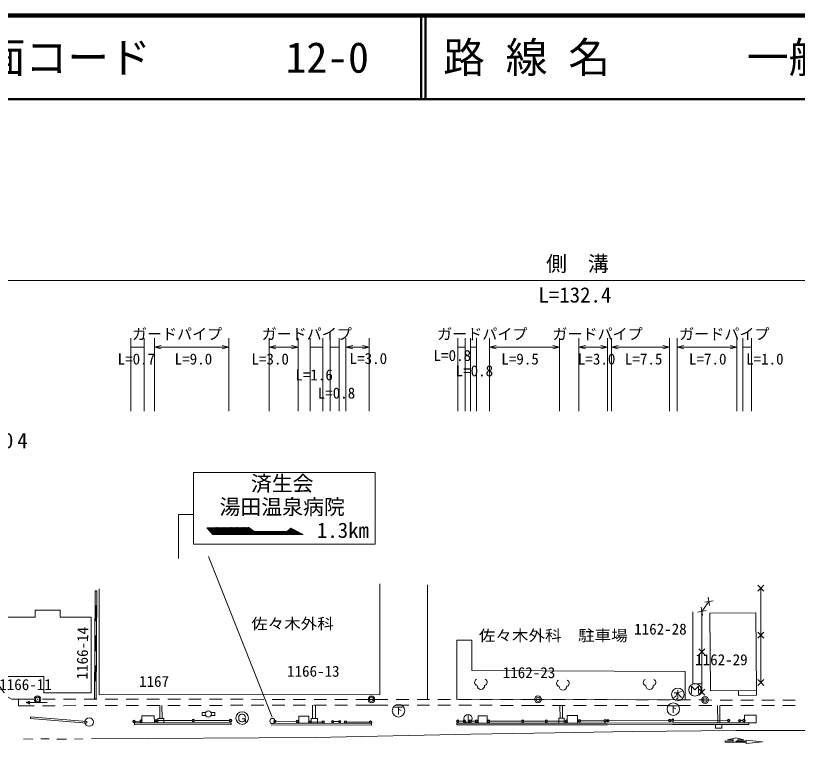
# Model space of a CAD drawing. Units: millimetres, scale not verified. Extents: x 40000 to 680000, y 20000 to 380000.
# Drawn here: x 129198 to 222792, y 292900 to 380000 of the extents above; entities that cross this region are included whole.
import ezdxf
from ezdxf.enums import TextEntityAlignment as Align

# ---------------------------------------------------------------- set-up
doc = ezdxf.new("R2010")
doc.units = ezdxf.units.MM
doc.header["$LTSCALE"] = 1000
doc.header["$PDMODE"] = 32
doc.header["$PDSIZE"] = 500
for name, color, linetype, lineweight in [('M-BGD', 7, 'Continuous', 13), ('M-BGD-EXST', 7, 'Continuous', 13), ('M-BMK-OTRS', 5, 'Continuous', 13), ('M-BMK-ROW', 30, 'Continuous', 13), ('M-STR-HTXT', 7, 'Continuous', 13), ('M-STR-STRC', 7, 'Continuous', 13), ('M-TTL', 2, 'Continuous', 140), ('M-TTL-LINE', 7, 'Continuous', 50)]:
    doc.layers.add(name, color=color, linetype=linetype, lineweight=lineweight)
doc.layers.add('M-BMK-HTXT', color=7, linetype='Continuous')
doc.layers.add('M-TTL-TXT', color=7, linetype='Continuous')
doc.styles.add('ＭＳ ゴシック', font='')
doc.styles.get('ＭＳ ゴシック').set_extended_font_data('MS Gothic')

msp = doc.modelspace()

# ---------------------------------------------------------------- linework, layer by layer
at = {"layer": 'M-BGD'}
for p, q in [((178504, 311884), (178507, 298166)), ((218774, 311135), (218066, 311841)), ((218774, 311842), (218067, 311134)), ((138733, 311168), (138630, 298226)), ((138933, 311166), (138733, 311168)), ((138933, 311166), (138830, 298224)), ((139182, 311391), (139206, 298722)), ((218420, 311488), (218428, 300185)), ((211712, 309808), (212698, 309975)), ((212122, 310384), (212288, 309398)), ((138919, 309366), (138719, 309368)), ((138759, 309368), (138745, 307568)), ((138799, 309367), (138785, 307567)), ((138839, 309367), (138825, 307567)), ((138879, 309367), (138865, 307567)), ((211276, 309194), (211443, 308208)), ((210270, 300009), (210260, 308644)), ((210867, 308618), (211853, 308785)), ((138705, 307568), (138905, 307566)), ((218778, 305483), (218070, 306190)), ((218777, 306190), (218071, 305483)), ((138890, 305766), (138690, 305768)), ((138730, 305768), (138716, 303968)), ((138770, 305767), (138756, 303967)), ((138810, 305767), (138796, 303967)), ((138850, 305767), (138836, 303967)), ((182007, 298167), (182006, 305267)), ((182006, 305267), (183806, 305267)), ((183807, 301601), (183806, 305267)), ((211011, 304215), (211719, 303509)), ((211012, 303508), (211719, 304216)), ((138676, 303968), (138876, 303966)), ((138862, 302166), (138662, 302168)), ((138702, 302168), (138687, 300368)), ((138742, 302167), (138727, 300367)), ((138782, 302167), (138767, 300367)), ((138822, 302167), (138807, 300367)), ((218782, 299831), (218074, 300538)), ((218781, 300539), (218075, 299831)), ((138647, 300368), (138847, 300367)), ((210270, 300009), (211370, 300010)), ((211017, 299375), (211725, 298669)), ((211018, 298668), (211724, 299376)), ((129542, 298181), (131420, 298180)), ((129542, 297399), (129542, 298181)), ((130463, 297778), (130837, 297968)), ((132963, 297792), (130463, 297778)), ((130839, 297593), (130463, 297778)), ((130837, 297968), (130839, 297593)), ((132420, 298180), (133920, 298179)), ((134920, 298179), (136420, 298178)), ((137420, 298178), (138920, 298177)), ((138830, 298224), (138630, 298226)), ((139920, 298177), (141420, 298176)), ((142420, 298176), (143920, 298175)), ((144920, 298175), (146420, 298174)), ((147420, 298174), (148920, 298173)), ((149920, 298173), (151420, 298172)), ((152420, 298172), (153920, 298171)), ((154920, 298171), (156420, 298170)), ((157420, 298170), (158920, 298169)), ((159920, 298169), (161420, 298168)), ((162420, 298168), (163920, 298167)), ((164920, 298167), (166420, 298166)), ((167420, 298166), (168920, 298165)), ((169920, 298165), (171798, 298164)), ((171798, 298164), (173765, 298165)), ((174765, 298165), (176265, 298165)), ((177265, 298166), (178765, 298166)), ((179765, 298166), (181265, 298167)), ((182265, 298167), (183765, 298167)), ((184765, 298167), (186265, 298168)), ((187265, 298168), (188765, 298168)), ((189765, 298169), (191733, 298169)), ((191733, 298169), (192487, 298166)), ((193487, 298162), (194987, 298156)), ((195987, 298152), (197487, 298146)), ((198487, 298142), (199987, 298136)), ((200987, 298132), (202487, 298126)), ((203487, 298122), (204987, 298116)), ((205987, 298113), (207487, 298107)), ((208487, 298103), (209987, 298097)), ((210987, 298093), (211741, 298090)), ((211741, 298090), (212540, 298089)), ((213540, 298089), (215040, 298089)), ((216040, 298089), (217540, 298088)), ((218540, 298088), (220040, 298088)), ((221040, 298087), (222540, 298087)), ((131413, 297403), (129542, 297399)), ((133913, 297408), (132413, 297405)), ((136413, 297414), (134913, 297411)), ((138913, 297419), (137413, 297416)), ((141413, 297424), (139913, 297421)), ((143913, 297430), (142413, 297426)), ((146413, 297435), (144913, 297432)), ((146475, 295881), (146451, 297432)), ((146730, 295885), (146706, 297435)), ((148913, 297440), (147413, 297437)), ((151413, 297445), (149913, 297442)), ((153913, 297451), (152413, 297447)), ((156413, 297456), (154913, 297453)), ((158913, 297461), (157413, 297458)), ((161413, 297466), (159913, 297463)), ((163913, 297472), (162413, 297469)), ((164742, 295870), (164749, 297474)), ((166413, 297477), (164913, 297474)), ((165082, 295868), (165090, 297472)), ((168913, 297482), (167413, 297479)), ((171783, 297488), (169913, 297484)), ((173759, 297484), (171783, 297488)), ((176259, 297478), (174759, 297481)), ((178759, 297471), (177259, 297475)), ((181259, 297465), (179759, 297469)), ((183759, 297459), (182259, 297463)), ((186259, 297453), (184759, 297457)), ((188759, 297447), (187259, 297451)), ((191735, 297440), (189759, 297445)), ((192489, 297439), (191735, 297440)), ((194989, 297436), (193489, 297438)), ((194402, 295929), (194370, 297437)), ((194688, 295935), (194656, 297443)), ((197489, 297433), (195989, 297435)), ((199989, 297429), (198489, 297431)), ((202489, 297426), (200989, 297428)), ((204989, 297423), (203489, 297425)), ((207489, 297420), (205989, 297422)), ((209989, 297417), (208489, 297419)), ((211744, 297414), (210989, 297415)), ((212539, 297414), (211744, 297414)), ((213254, 295359), (213248, 297414)), ((213527, 295359), (213522, 297415)), ((215039, 297414), (213539, 297414)), ((217539, 297414), (216039, 297414)), ((220039, 297413), (218539, 297414)), ((222539, 297413), (221039, 297413)), ((151954, 296595), (151529, 296595)), ((151529, 296595), (151529, 296220)), ((151529, 296220), (151954, 296220)), ((152603, 296595), (153029, 296595)), ((153029, 296220), (152603, 296220)), ((153029, 296595), (153029, 296220)), ((183373, 296359), (183373, 295359)), ((143519, 295523), (144054, 295543)), ((146162, 295625), (150316, 295632)), ((150616, 295633), (154770, 295640)), ((159808, 295112), (171808, 295082)), ((159809, 295312), (171809, 295282)), ((160397, 295542), (162792, 295523)), ((164575, 295452), (165875, 295447)), ((167300, 295503), (167840, 295503)), ((168831, 295437), (171531, 295427)), ((171809, 295282), (171808, 295082)), ((182008, 295314), (200049, 295333)), ((182008, 295116), (182008, 295314)), ((200050, 295134), (182008, 295116)), ((182272, 295548), (182773, 295549)), ((183766, 295549), (184234, 295550)), ((185989, 295552), (189752, 295555)), ((190052, 295556), (192578, 295558)), ((192878, 295558), (193815, 295559)), ((193815, 295559), (194986, 295560)), ((196854, 295591), (199623, 295606)), ((200049, 295333), (207822, 295365)), ((207822, 295163), (200050, 295134)), ((200264, 295609), (207356, 295645)), ((207822, 295365), (216997, 295354)), ((216996, 295153), (207822, 295163)), ((208016, 295668), (214416, 295638)), ((216042, 295626), (216229, 295631)), ((216997, 295354), (216996, 295153))]:
    msp.add_line(p, q, dxfattribs=at)
for points in [[(129542, 298181), (128728, 298185), (128220, 298450), (127820, 298951), (126340, 301031), (123317, 308164), (121995, 311828)], [(139206, 298722), (172807, 298731), (172804, 311986)], [(211371, 299022), (211360, 308701), (212205, 309891)], [(183807, 301601), (209368, 301499), (209372, 298099), (182007, 298167)]]:
    msp.add_lwpolyline(points, dxfattribs=at)
for points in [[(134515, 307993), (138257, 307987), (138246, 300880), (138244, 298949), (132555, 298957), (132558, 300888), (127241, 300895), (127251, 308003), (131540, 307997), (131541, 308837), (134516, 308832)], [(212373, 299175), (212295, 308474), (217825, 308521), (217903, 299221)], [(215748, 299203), (217903, 299221), (217908, 298649), (215753, 298631)], [(130989, 296072), (137736, 295524), (137719, 295314), (130972, 295862)], [(144322, 295339), (145804, 295342), (145802, 296212), (144320, 296209)], [(146208, 295343), (146952, 295345), (146951, 295886), (146207, 295884)], [(163091, 295302), (164295, 295299), (164297, 296147), (163093, 296150)], [(164580, 295298), (165331, 295297), (165333, 295868), (164581, 295870)], [(184558, 295317), (185648, 295318), (185647, 296211), (184557, 296210)], [(194247, 295327), (194878, 295327), (194877, 295929), (194246, 295929)], [(195239, 295328), (196450, 295329), (196449, 296231), (195238, 296229)], [(216455, 295355), (217864, 295351), (217866, 296290), (216457, 296294)], [(143420, 295337), (154987, 295363), (154987, 295154), (143421, 295128)], [(212990, 295157), (213731, 295156), (213730, 294735), (212989, 294736)]]:
    msp.add_lwpolyline(points, close=True, dxfattribs=at)
for centre, radius in [((152279, 296407), 375), ((138001, 295446), 500), ((146012, 295624), 150), ((150466, 295632), 150), ((154920, 295640), 150), ((154920, 295640), 120), ((183373, 295859), 500), ((200114, 295608), 150), ((207506, 295646), 150), ((207506, 295646), 120), ((207866, 295668), 150), ((207866, 295668), 120), ((207866, 295668), 100), ((214566, 295637), 150), ((215892, 295621), 150), ((216379, 295635), 150), ((143369, 295517), 150), ((143369, 295517), 120), ((143369, 295517), 100), ((144204, 295548), 150), ((144204, 295548), 120), ((144204, 295548), 100), ((146012, 295624), 120), ((146012, 295624), 100), ((150466, 295632), 120), ((150466, 295632), 100), ((154920, 295640), 100), ((160247, 295543), 150), ((160247, 295543), 120), ((160247, 295543), 100), ((162942, 295522), 150), ((162942, 295522), 120), ((162942, 295522), 100), ((164425, 295452), 150), ((164425, 295452), 120), ((164425, 295452), 100), ((166025, 295447), 150), ((166025, 295447), 120), ((166025, 295447), 100), ((167150, 295503), 150), ((167150, 295503), 120), ((167150, 295503), 100), ((167990, 295503), 150), ((167990, 295503), 120), ((167990, 295503), 100), ((168681, 295437), 150), ((168681, 295437), 120), ((168681, 295437), 100), ((171681, 295427), 150), ((171681, 295427), 120), ((171681, 295427), 100), ((182122, 295548), 150), ((182122, 295548), 120), ((182122, 295548), 100), ((182922, 295562), 150), ((182922, 295562), 120), ((182922, 295562), 100), ((183616, 295562), 150), ((183616, 295562), 120), ((183616, 295562), 100), ((184383, 295562), 150), ((184383, 295562), 120), ((184383, 295562), 100), ((185839, 295552), 150), ((185839, 295552), 120), ((185839, 295552), 100), ((189902, 295555), 150), ((189902, 295555), 120), ((189902, 295555), 100), ((192728, 295558), 150), ((192728, 295558), 120), ((192728, 295558), 100), ((195136, 295561), 150), ((195136, 295561), 120), ((195136, 295561), 100), ((196704, 295591), 150), ((196704, 295591), 120), ((196704, 295591), 100), ((199773, 295606), 150), ((199773, 295606), 120), ((199773, 295606), 100), ((200114, 295608), 120), ((200114, 295608), 100), ((207506, 295646), 100), ((214566, 295637), 120), ((214566, 295637), 100), ((215892, 295621), 120), ((215892, 295621), 100), ((216379, 295635), 120), ((216379, 295635), 100)]:
    msp.add_circle(centre, radius, dxfattribs=at)
for centre, radius, start, end in [((184551, 300205), 402, 116.08703, 255.33416), ((185248, 300205), 402, 284.66584, 63.91297), ((194369, 300097), 402, 116.08703, 255.33416), ((195065, 300097), 402, 284.66584, 63.91297), ((204747, 300191), 402, 116.08703, 255.33416), ((205444, 300191), 402, 284.66584, 63.91297), ((184900, 299816), 450, 180, 0), ((194717, 299708), 450, 180, 0), ((205096, 299802), 450, 180, 0)]:
    msp.add_arc(centre, radius, start, end, dxfattribs=at)
at = {"layer": 'M-BGD-EXST'}
for p, q in [((210122, 298857), (210122, 299757)), ((210122, 299757), (210535, 299307)), ((210535, 299307), (210947, 299757)), ((210947, 299757), (210947, 298857)), ((208034, 298947), (208409, 298947)), ((208334, 298722), (208221, 298534)), ((208409, 298947), (208334, 298722)), ((208484, 299247), (208484, 298272)), ((208934, 299097), (208521, 298947)), ((208521, 298947), (208671, 298609)), ((208671, 298609), (208784, 298497)), ((208221, 298534), (208034, 298384)), ((208484, 298272), (208296, 298309)), ((208784, 298497), (208934, 298384)), ((174587, 297216), (175487, 297216)), ((175037, 297216), (175037, 296354)), ((175037, 296991), (175337, 296841)), ((207486, 297403), (208386, 297403)), ((207936, 297403), (207936, 296540)), ((207936, 297178), (208236, 297028)), ((155939, 296152), (155902, 296002)), ((155902, 296002), (155902, 295852)), ((155902, 295852), (155939, 295702)), ((156014, 296265), (155939, 296152)), ((156127, 296340), (156014, 296265)), ((156239, 296377), (156127, 296340)), ((156389, 296377), (156239, 296377)), ((156314, 295852), (156727, 295852)), ((156502, 296340), (156389, 296377)), ((156614, 296265), (156502, 296340)), ((156689, 296152), (156614, 296265)), ((156727, 296002), (156689, 296152)), ((156689, 295702), (156727, 295852)), ((156727, 295852), (156727, 295477)), ((155939, 295702), (156014, 295590)), ((156014, 295590), (156127, 295515)), ((156127, 295515), (156239, 295477)), ((156239, 295477), (156389, 295477)), ((156389, 295477), (156502, 295515)), ((156502, 295515), (156614, 295590)), ((156614, 295590), (156689, 295702))]:
    msp.add_line(p, q, dxfattribs=at)
for centre in [(208484, 298759), (210535, 299307), (207936, 296990), (175037, 296804), (156314, 295927)]:
    msp.add_circle(centre, 750, dxfattribs=at)
at = {"layer": 'M-BMK-OTRS'}
for p, q in [((130133, 293422), (131243, 293415)), ((132204, 293422), (133200, 293429)), ((134129, 293415), (135296, 293415)), ((136250, 293415), (137253, 293436))]:
    msp.add_line(p, q, dxfattribs=at)
msp.add_lwpolyline([(138281, 293422), (165061, 293583), (183679, 294003), (193734, 294147), (202996, 294323), (215429, 294451), (227590, 294435), (239686, 294387), (250020, 294358), (259111, 294298)], dxfattribs=at)
at = {"layer": 'M-BMK-ROW'}
for centre in [(131819, 298180), (191733, 298169), (171798, 298164), (211741, 298090)]:
    msp.add_circle(centre, 400, dxfattribs=at)
for p in [(131819, 298180), (171798, 298164), (191733, 298169), (211741, 298090)]:
    msp.add_point(p, dxfattribs=at)
at = {"layer": 'M-STR-HTXT'}
for p, q in [((125683, 348284), (258653, 348284)), ((143002, 341380), (143002, 332668)), ((144588, 341380), (144588, 332668)), ((145815, 341380), (145815, 332668)), ((154718, 341380), (154718, 332668)), ((159555, 341380), (159555, 332668)), ((163043, 341380), (163043, 332668)), ((164445, 341380), (164445, 332668)), ((165987, 341380), (165987, 332668)), ((166864, 341380), (166864, 332668)), ((167950, 341380), (167950, 332668)), ((168750, 341380), (168750, 332668)), ((171531, 341380), (171531, 332668)), ((182122, 341380), (182122, 332668)), ((183010, 341380), (183010, 332668)), ((183663, 341380), (183663, 332668)), ((184383, 341380), (184383, 332668)), ((185914, 341380), (185914, 332668)), ((194309, 341380), (194309, 332668)), ((196623, 341380), (196623, 332668)), ((200058, 341380), (200058, 332668)), ((200536, 341380), (200536, 332668)), ((207481, 341380), (207481, 332668)), ((208418, 341380), (208418, 332668)), ((215551, 341380), (215551, 332668)), ((216252, 341380), (216252, 332668)), ((217303, 341380), (217303, 332668)), ((143002, 340329), (144588, 340329)), ((145815, 340329), (146615, 340529)), ((145815, 340329), (154718, 340329)), ((145815, 340329), (146615, 340129)), ((154718, 340329), (153918, 340529)), ((154718, 340329), (153918, 340129)), ((159555, 340329), (160355, 340529)), ((159555, 340329), (163043, 340329)), ((159555, 340329), (160355, 340129)), ((163043, 340329), (162243, 340529)), ((163043, 340329), (162243, 340129)), ((164445, 340329), (165987, 340329)), ((166864, 340329), (167950, 340329)), ((168750, 340329), (169550, 340529)), ((168750, 340329), (171531, 340329)), ((168750, 340329), (169550, 340129)), ((171531, 340329), (170731, 340529)), ((171531, 340329), (170731, 340129)), ((182122, 340329), (183010, 340329)), ((183663, 340329), (184383, 340329)), ((185914, 340329), (186714, 340529)), ((185914, 340329), (194309, 340329)), ((185914, 340329), (186714, 340129)), ((194309, 340329), (193509, 340529)), ((194309, 340329), (193509, 340129)), ((196623, 340329), (197423, 340529)), ((196623, 340329), (200058, 340329)), ((196623, 340329), (197423, 340129)), ((200058, 340329), (199258, 340529)), ((200058, 340329), (199258, 340129)), ((200536, 340329), (201336, 340529)), ((200536, 340329), (207481, 340329)), ((200536, 340329), (201336, 340129)), ((207481, 340329), (206681, 340529)), ((207481, 340329), (206681, 340129)), ((208418, 340329), (209218, 340529)), ((208418, 340329), (215551, 340329)), ((208418, 340329), (209218, 340129)), ((215551, 340329), (214751, 340529)), ((215551, 340329), (214751, 340129)), ((216252, 340329), (217303, 340329)), ((159927, 296049), (152283, 315279))]:
    msp.add_line(p, q, dxfattribs=at)
at = {"layer": 'M-STR-STRC'}
for p, q in [((152098, 318685), (152124, 318711)), ((152895, 317883), (152130, 318648)), ((152163, 318609), (152266, 318712)), ((153036, 317883), (152207, 318712)), ((152229, 318533), (152409, 318713)), ((152295, 318458), (152551, 318714)), ((153177, 317883), (152348, 318713)), ((152360, 318382), (152693, 318715)), ((152426, 318306), (152835, 318716)), ((153318, 317883), (152488, 318713)), ((152492, 318230), (152978, 318716)), ((152557, 318155), (153120, 318717)), ((152623, 318079), (153262, 318718)), ((153460, 317884), (152629, 318714)), ((152689, 318003), (153404, 318719)), ((152754, 317927), (153547, 318720)), ((153601, 317884), (152770, 318715)), ((152851, 317883), (153689, 318721)), ((153742, 317884), (152910, 318716)), ((152993, 317883), (153831, 318721)), ((153883, 317884), (153051, 318717)), ((153134, 317883), (153974, 318722)), ((154025, 317884), (153191, 318718)), ((153276, 317883), (154116, 318723)), ((154166, 317885), (153332, 318718)), ((153418, 317883), (154258, 318724)), ((154307, 317885), (153472, 318719)), ((153559, 317884), (154400, 318725)), ((154448, 317885), (153613, 318720)), ((153701, 317884), (154543, 318726)), ((154590, 317885), (153754, 318721)), ((153842, 317884), (154685, 318727)), ((154731, 317885), (153894, 318722)), ((153984, 317884), (154827, 318727)), ((154872, 317885), (154035, 318723)), ((154126, 317884), (154969, 318728)), ((155013, 317886), (154175, 318724)), ((154267, 317885), (155112, 318729)), ((155154, 317886), (154316, 318724)), ((154409, 317885), (155254, 318730)), ((155296, 317886), (154457, 318725)), ((154550, 317885), (155396, 318731)), ((155437, 317886), (154597, 318726)), ((154692, 317885), (155539, 318732)), ((155578, 317886), (154738, 318727)), ((154834, 317885), (155681, 318733)), ((155719, 317887), (154878, 318728)), ((154975, 317886), (155823, 318733)), ((155861, 317887), (155019, 318729)), ((155117, 317886), (155965, 318734)), ((156002, 317887), (155159, 318729)), ((155259, 317886), (156108, 318735)), ((156143, 317887), (155300, 318730)), ((155400, 317886), (156250, 318736)), ((156284, 317887), (155441, 318731)), ((155542, 317886), (156392, 318737)), ((156425, 317888), (155581, 318732)), ((155683, 317887), (156534, 318738)), ((156567, 317888), (155722, 318733)), ((155825, 317887), (156677, 318738)), ((156708, 317888), (155862, 318734)), ((155967, 317887), (156819, 318739)), ((156849, 317888), (156003, 318734)), ((156108, 317887), (156961, 318740)), ((156990, 317888), (156143, 318735)), ((156250, 317887), (157104, 318741)), ((157132, 317889), (156284, 318736)), ((156391, 317888), (157184, 318680)), ((157273, 317889), (156425, 318737)), ((156533, 317888), (157265, 318619)), ((157414, 317889), (156565, 318738)), ((156675, 317888), (157345, 318559)), ((157555, 317889), (156706, 318739)), ((156816, 317888), (157426, 318498)), ((157697, 317889), (156846, 318739)), ((156958, 317888), (157507, 318437)), ((157838, 317890), (156987, 318740)), ((157100, 317889), (157587, 318376)), ((157979, 317890), (157202, 318667)), ((157241, 317889), (157668, 318315)), ((157383, 317889), (157749, 318255)), ((157524, 317889), (157881, 318246)), ((157666, 317889), (158024, 318247)), ((158120, 317890), (157765, 318245)), ((157808, 317890), (158166, 318248)), ((158261, 317890), (157905, 318246)), ((157949, 317890), (158308, 318249)), ((158403, 317890), (158046, 318247)), ((158091, 317890), (158451, 318250)), ((158544, 317891), (158186, 318248)), ((158232, 317890), (158593, 318251)), ((158685, 317891), (158327, 318249)), ((158374, 317890), (158736, 318252)), ((158826, 317891), (158467, 318250)), ((158516, 317890), (158878, 318253)), ((158968, 317891), (158608, 318251)), ((158657, 317891), (159020, 318254)), ((159109, 317891), (158748, 318252)), ((158799, 317891), (159163, 318255)), ((159250, 317892), (158889, 318253)), ((158941, 317891), (159305, 318255)), ((159391, 317892), (159029, 318254)), ((159082, 317891), (159447, 318256)), ((159532, 317892), (159170, 318255)), ((159224, 317891), (159590, 318257)), ((159674, 317892), (159310, 318256)), ((159365, 317892), (159732, 318258)), ((159815, 317892), (159451, 318256)), ((159507, 317892), (159874, 318259)), ((159956, 317892), (159591, 318257)), ((159649, 317892), (160017, 318260)), ((160097, 317893), (159732, 318258)), ((159790, 317892), (160159, 318261)), ((160239, 317893), (159872, 318259)), ((159932, 317892), (160302, 318262)), ((160380, 317893), (160013, 318260)), ((160074, 317893), (160444, 318263)), ((160521, 317893), (160153, 318261)), ((160215, 317893), (160586, 318264)), ((160662, 317893), (160294, 318262)), ((160357, 317893), (160729, 318265)), ((160803, 317894), (160434, 318263)), ((160498, 317893), (160871, 318266)), ((160945, 317894), (160575, 318264)), ((160640, 317893), (161013, 318267)), ((161086, 317894), (160715, 318265)), ((160782, 317894), (161156, 318268)), ((161227, 317894), (160856, 318266)), ((160923, 317894), (161298, 318269)), ((161368, 317894), (160996, 318267)), ((161065, 317894), (161440, 318270)), ((161510, 317895), (161137, 318268)), ((161206, 317894), (161583, 318271)), ((161651, 317895), (161277, 318269)), ((161348, 317894), (161809, 318355)), ((161792, 317895), (161418, 318270)), ((161490, 317895), (162220, 318625)), ((161933, 317895), (161558, 318270)), ((161631, 317895), (162313, 318577)), ((162075, 317895), (161699, 318271)), ((161773, 317895), (162407, 318529)), ((162216, 317896), (161780, 318331)), ((162357, 317896), (161857, 318396)), ((161915, 317895), (162500, 318480)), ((162498, 317896), (161933, 318461)), ((162639, 317896), (162010, 318526)), ((162056, 317895), (162593, 318432)), ((162781, 317896), (162086, 318591)), ((162922, 317897), (162165, 318653)), ((162198, 317896), (162686, 318384)), ((162339, 317896), (162779, 318336)), ((163063, 317897), (162458, 318502)), ((162481, 317896), (162873, 318288)), ((162623, 317896), (162966, 318240)), ((163204, 317897), (162750, 318351)), ((162764, 317896), (163059, 318191)), ((162906, 317897), (163152, 318143)), ((163346, 317897), (163043, 318200)), ((163047, 317897), (163246, 318095)), ((163189, 317897), (163339, 318047)), ((163331, 317897), (163432, 317999)), ((163487, 317897), (163336, 318048)), ((163472, 317897), (163525, 317950)), ((163614, 317898), (163619, 317902)), ((214161, 293190), (214160, 293056)), ((216652, 293033), (214160, 293056)), ((215051, 293181), (214161, 293190)), ((215411, 293579), (214429, 293321)), ((215141, 293314), (214429, 293321)), ((215072, 293185), (215051, 293181)), ((215141, 293314), (215072, 293185)), ((215617, 293227), (215407, 293178)), ((216653, 293167), (215407, 293178)), ((216387, 293303), (215411, 293579)), ((215675, 293309), (215617, 293227)), ((216387, 293303), (215675, 293309)), ((216651, 292900), (218610, 293081)), ((216652, 293033), (216651, 292900)), ((216654, 293300), (216653, 293167)), ((218610, 293081), (216654, 293300))]:
    msp.add_line(p, q, dxfattribs=at)
for points in [[(172251, 325328), (172251, 316733), (150473, 316733), (150473, 325328)], [(157104, 318741), (157761, 318245), (161710, 318271), (162162, 318655), (163628, 317898), (152793, 317883), (152075, 318711)]]:
    msp.add_lwpolyline(points, close=True, dxfattribs=at)
msp.add_lwpolyline([(148711, 315019), (148711, 320311), (150473, 320311)], dxfattribs=at)
msp.add_circle((159943, 295575), 305, dxfattribs=at)
at = {"layer": 'M-TTL'}
msp.add_line((680000, 380000), (40000, 380000), dxfattribs=at)
at = {"layer": 'M-TTL-LINE'}
for p, q in [((177750, 380000), (177750, 370000)), ((178250, 380000), (178250, 370000)), ((40000, 370000), (680000, 370000))]:
    msp.add_line(p, q, dxfattribs=at)

# ---------------------------------------------------------------- texts
at = {"layer": 'M-BGD', "style": 'ＭＳ ゴシック', "width": 1.1}
for s, p in [('佐々木外科', (157392, 306163)), ('佐々木外科\u3000駐車場', (184654, 304752))]:
    msp.add_text(s, height=1320, dxfattribs=at).set_placement(p, align=Align.BOTTOM_LEFT)
at = {"layer": 'M-BMK-HTXT', "style": 'ＭＳ ゴシック'}
for s, p in [('1162-28', (206397, 305523)), ('1162-29', (213700, 301859)), ('1166-13', (164836, 300478)), ('1162-23', (190663, 300309)), ('1166-11', (130379, 298878)), ('1167', (145773, 299263))]:
    msp.add_text(s, height=1320, dxfattribs=at).set_placement(p, align=Align.BOTTOM_CENTER)
msp.add_text('1166-14', height=1320, rotation=89.15, dxfattribs=at).set_placement((138250, 303680), align=Align.BOTTOM_CENTER)
at = {"layer": 'M-STR-HTXT', "style": 'ＭＳ ゴシック'}
for s, height, p in [('側\u3000溝', 1833, (196457, 348840)), ('L=132.4', 1833, (196155, 345107)), ('ガードパイプ', 1320, (148524, 340836)), ('ガードパイプ', 1320, (164052, 340836)), ('ガードパイプ', 1320, (185070, 340836)), ('ガードパイプ', 1320, (198873, 340836)), ('ガードパイプ', 1320, (214048, 340836)), ('L=0.8', 1320, (181482, 338269)), ('L=0.7', 1320, (143654, 337846)), ('L=9.0', 1320, (150483, 337846)), ('L=3.0', 1320, (159672, 337846)), ('L=3.0', 1320, (171429, 337908)), ('L=9.5', 1320, (189592, 337846)), ('L=3.0', 1320, (198758, 337846)), ('L=7.5', 1320, (204391, 337846)), ('L=7.0', 1320, (212060, 337846)), ('L=1.0', 1320, (218895, 337846)), ('L=0.8', 1320, (184122, 336431)), ('L=1.6', 1320, (164936, 335952)), ('L=0.8', 1320, (167608, 333774))]:
    msp.add_text(s, height=height, dxfattribs=at).set_placement(p, align=Align.BOTTOM_CENTER)
at = {"layer": 'M-STR-HTXT', "insert": (105464, 328195), "char_height": 1833, "attachment_point": 7, "style": 'ＭＳ ゴシック'}
msp.add_mtext('\\T1.37;L=1.89\u3000W=20.04', dxfattribs=at)
at = {"layer": 'M-STR-STRC', "style": 'ＭＳ ゴシック'}
for s, p in [('済生会', (161110, 322542)), ('湯田温泉病院', (161110, 319743)), ('1.3km', (168386, 316940))]:
    msp.add_text(s, height=1833, dxfattribs=at).set_placement(p, align=Align.BOTTOM_CENTER)
at = {"layer": 'M-TTL-TXT', "style": 'ＭＳ ゴシック'}
for s, p in [('路 線 名', (180380, 375000)), ('一般県道\u3000宮野大歳線', (216734, 375000)), ('図面コード', (120380, 375000)), ('12-0', (161521, 375000))]:
    msp.add_text(s, height=3666, dxfattribs=at).set_placement(p, align=Align.MIDDLE_LEFT)

doc.saveas('drawing.dxf')
